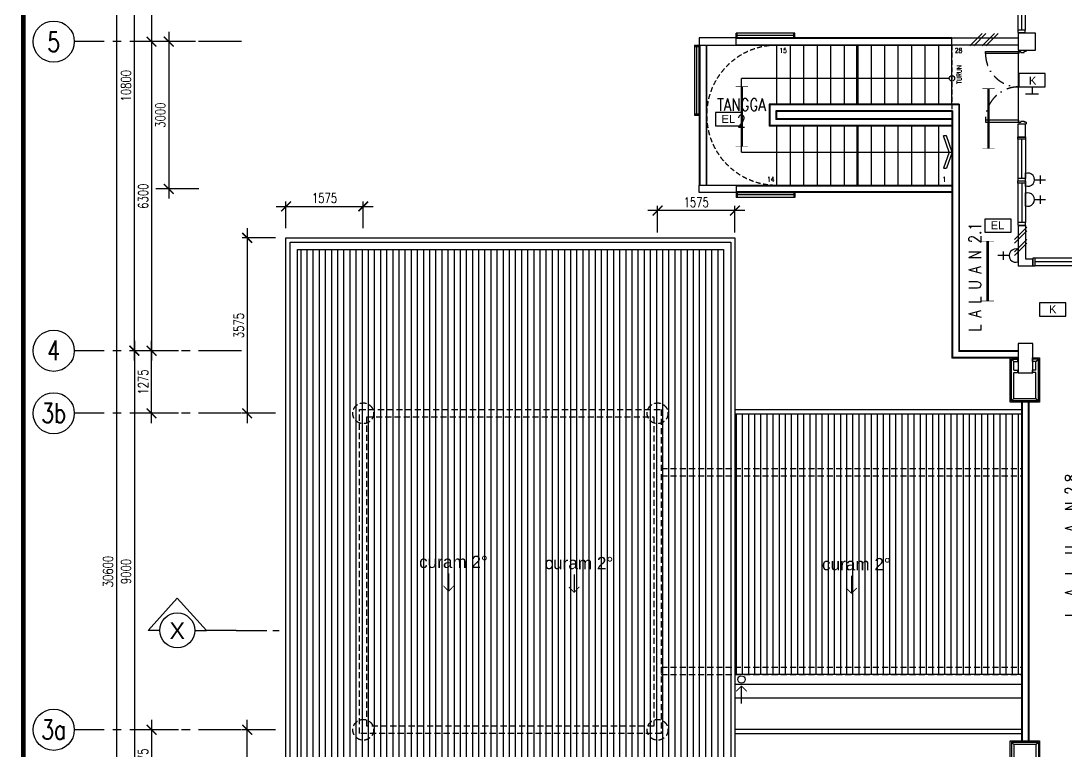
# Model space of a CAD drawing. Header units: inches. Extents: x -106706990 to 300603, y -86718466 to 1728185.
# Drawn here: x 112180 to 133484, y 31601 to 46482 of the extents above; entities that cross this region are included whole.
import ezdxf
from ezdxf.enums import TextEntityAlignment as Align

# ---------------------------------------------------------------- set-up
doc = ezdxf.new("R2010")
doc.units = ezdxf.units.IN
doc.header["$MEASUREMENT"] = 0
for name, pattern in [('CENTER', [2, 1.25, -0.25, 0.25, -0.25]), ('DASHDOT', [1, 0.5, -0.25, 0, -0.25]), ('DASHED2', [0.375, 0.25, -0.125]), ('HIDDEN', [0.375, 0.25, -0.125])]:
    doc.linetypes.add(name, pattern=pattern)
for name, color, linetype in [('A-ARR', 4, 'Continuous'), ('A-BUBLE', 8, 'Continuous'), ('A-BUBLETEXT', 7, 'Continuous'), ('A-COLUMN', 3, 'Continuous'), ('A-DIM100', 4, 'Continuous'), ('A-DOOR', 9, 'Continuous'), ('A-DROP', 8, 'Continuous'), ('A-HATCH', 8, 'Continuous'), ('A-HIDDEN', 8, 'HIDDEN'), ('A-NOTE', 2, 'Continuous'), ('A-PANEL', 13, 'Continuous'), ('A-PITCH', 9, 'Continuous'), ('A-RAIL', 2, 'Continuous'), ('A-RAIL SYM', 13, 'Continuous'), ('A-RFLINE', 3, 'Continuous'), ('A-ROOMSYM', 3, 'Continuous'), ('A-RWDP', 4, 'Continuous'), ('A-SECLINE', 3, 'CENTER'), ('A-STAIR', 2, 'Continuous'), ('A-STAIRH', 8, 'HIDDEN'), ('A-SYM', 8, 'Continuous'), ('A-TXTBOMBA', 7, 'Continuous'), ('A-WALL', 1, 'Continuous'), ('A-WALL BELOW', 4, 'HIDDEN'), ('A-WIN', 9, 'Continuous'), ('A-WLH', 7, 'Continuous'), ('area', 3, 'Continuous'), ('CO_WALL', 252, 'Continuous'), ('ELECT', 6, 'Continuous'), ('elk_LAMPU', 6, 'Continuous'), ('Grid', 8, 'CENTER'), ('lamb(new)', 5, 'Continuous')]:
    doc.layers.add(name, color=color, linetype=linetype)
doc.layers.get('area').off()
doc.layers.get('elk_LAMPU').off()
doc.styles.add('arial', font='arial.ttf')
doc.styles.add('ARIAL-SPEC', font='arial.ttf', dxfattribs={"height": 200})
doc.styles.add('ROMANS', font='romans.shx', dxfattribs={"width": 0.75, "height": 200})
doc.styles.add('style1', font='romans.shx', dxfattribs={"height": 750})
doc.styles.add('STYLE2', font='romans.shx', dxfattribs={"width": 0.75, "height": 1000})
doc.dimstyles.new('DIM 100', dxfattribs={"dimtxt": 200, "dimasz": 200, "dimexe": 100, "dimexo": 70, "dimgap": 70, "dimtad": 1, "dimtoh": 1, "dimdec": 0, "dimzin": 0, "dimdsep": 46, "dimtxsty": 'ROMANS', "dimblk": 'ARCHTICK', "dimcen": 0.09, "dimdle": 200, "dimclrd": 4, "dimclre": 4, "dimclrt": 2, "dimadec": 0, "dimazin": 0, "dimtfac": 1, "dimtdec": 0, "dimtmove": 1, "dimatfit": 3, "dimfxl": 1, "dimtzin": 0, "dimarcsym": 0})
pattern_1 = [(90, (114889.65, -250893.13), (-125, 2e-14), [])]

# ---------------------------------------------------------------- blocks, each defined once
blk = doc.blocks.new('_ArchTick')
at = {"color": 0, "linetype": 'ByBlock', "const_width": 0.15}
blk.add_lwpolyline([(-0.5, -0.5), (0.5, 0.5)], dxfattribs=at)
blk = doc.blocks.new('*D578')
at = {"layer": 'A-DIM100', "color": 4, "lineweight": -2, "transparency": 16777216}
for p, q in [((114493, 39560), (114493, 50760)), ((115039, 50560), (114393, 50560)), ((115039, 39760), (114393, 39760))]:
    blk.add_line(p, q, dxfattribs=at)
at = {"layer": 'DEFPOINTS', "color": 0, "transparency": 16777216}
for p in [(114493, 50560), (115109, 50560), (115109, 39760)]:
    blk.add_point(p, dxfattribs=at)
at = {"layer": 'A-DIM100', "color": 4, "lineweight": -2, "transparency": 16777216, "xscale": 200, "yscale": 200, "zscale": 200}
for p, rotation in [((114493, 50560), 90), ((114493, 39760), 270)]:
    blk.add_blockref('_ArchTick', p, dxfattribs=dict(at, rotation=rotation))
at = {"layer": 'A-DIM100', "color": 2, "transparency": 16777216, "insert": (114323, 45160), "char_height": 200, "attachment_point": 5, "rotation": 90, "style": 'ROMANS'}
blk.add_mtext('10800', dxfattribs=at)
blk = doc.blocks.new('*D579')
at = {"layer": 'A-DIM100', "color": 4, "lineweight": -2, "transparency": 16777216}
for p, q in [((114843, 50760), (114843, 45860)), ((115389, 50560), (114743, 50560)), ((115389, 46060), (114743, 46060))]:
    blk.add_line(p, q, dxfattribs=at)
at = {"layer": 'DEFPOINTS', "color": 0, "transparency": 16777216}
for p in [(115459, 50560), (114843, 46060), (115459, 46060)]:
    blk.add_point(p, dxfattribs=at)
at = {"layer": 'A-DIM100', "color": 4, "lineweight": -2, "transparency": 16777216, "xscale": 200, "yscale": 200, "zscale": 200}
for p, rotation in [((114843, 50560), 90), ((114843, 46060), 270)]:
    blk.add_blockref('_ArchTick', p, dxfattribs=dict(at, rotation=rotation))
at = {"layer": 'A-DIM100', "color": 2, "transparency": 16777216, "insert": (114673, 48310), "char_height": 200, "attachment_point": 5, "rotation": 90, "style": 'ROMANS'}
blk.add_mtext('4500', dxfattribs=at)
blk = doc.blocks.new('*D580')
at = {"layer": 'A-DIM100', "color": 4, "lineweight": -2, "transparency": 16777216}
for p, q in [((114843, 46260), (114843, 39560)), ((115389, 46060), (114743, 46060)), ((115389, 39760), (114743, 39760))]:
    blk.add_line(p, q, dxfattribs=at)
at = {"layer": 'DEFPOINTS', "color": 0, "transparency": 16777216}
for p in [(115459, 46060), (114843, 39760), (115459, 39760)]:
    blk.add_point(p, dxfattribs=at)
at = {"layer": 'A-DIM100', "color": 4, "lineweight": -2, "transparency": 16777216, "xscale": 200, "yscale": 200, "zscale": 200}
for p, rotation in [((114843, 46060), 90), ((114843, 39760), 270)]:
    blk.add_blockref('_ArchTick', p, dxfattribs=dict(at, rotation=rotation))
at = {"layer": 'A-DIM100', "color": 2, "transparency": 16777216, "insert": (114673, 42910), "char_height": 200, "attachment_point": 5, "rotation": 90, "style": 'ROMANS'}
blk.add_mtext('6300', dxfattribs=at)
blk = doc.blocks.new('*D581')
at = {"layer": 'A-DIM100', "color": 4, "lineweight": -2, "transparency": 16777216}
for p, q in [((114493, 39960), (114493, 30560)), ((115039, 39760), (114393, 39760)), ((115039, 30760), (114393, 30760))]:
    blk.add_line(p, q, dxfattribs=at)
at = {"layer": 'DEFPOINTS', "color": 0, "transparency": 16777216}
for p in [(115109, 39760), (114493, 30760), (115109, 30760)]:
    blk.add_point(p, dxfattribs=at)
at = {"layer": 'A-DIM100', "color": 4, "lineweight": -2, "transparency": 16777216, "xscale": 200, "yscale": 200, "zscale": 200}
for p, rotation in [((114493, 39760), 90), ((114493, 30760), 270)]:
    blk.add_blockref('_ArchTick', p, dxfattribs=dict(at, rotation=rotation))
at = {"layer": 'A-DIM100', "color": 2, "transparency": 16777216, "insert": (114323, 35260), "char_height": 200, "attachment_point": 5, "rotation": 90, "style": 'ROMANS'}
blk.add_mtext('9000', dxfattribs=at)
blk = doc.blocks.new('*D585')
at = {"layer": 'A-DIM100', "color": 4, "lineweight": -2, "transparency": 16777216}
for p, q in [((114127, 50760), (114127, 19760)), ((114672, 50560), (114027, 50560)), ((114672, 19960), (114027, 19960))]:
    blk.add_line(p, q, dxfattribs=at)
at = {"layer": 'DEFPOINTS', "color": 0, "transparency": 16777216}
for p in [(114742, 50560), (114127, 19960), (114742, 19960)]:
    blk.add_point(p, dxfattribs=at)
at = {"layer": 'A-DIM100', "color": 4, "lineweight": -2, "transparency": 16777216, "xscale": 200, "yscale": 200, "zscale": 200}
for p, rotation in [((114127, 50560), 90), ((114127, 19960), 270)]:
    blk.add_blockref('_ArchTick', p, dxfattribs=dict(at, rotation=rotation))
at = {"layer": 'A-DIM100', "color": 2, "transparency": 16777216, "insert": (113957, 35260), "char_height": 200, "attachment_point": 5, "rotation": 90, "style": 'ROMANS'}
blk.add_mtext('30600', dxfattribs=at)
blk = doc.blocks.new('*D586')
at = {"layer": 'A-DIM100', "color": 4, "lineweight": -2, "transparency": 16777216}
for p, q in [((115193, 46260), (115193, 42860)), ((115739, 46060), (115093, 46060)), ((115739, 43060), (115093, 43060))]:
    blk.add_line(p, q, dxfattribs=at)
at = {"layer": 'DEFPOINTS', "color": 0, "transparency": 16777216}
for p in [(115809, 46060), (115193, 43060), (115809, 43060)]:
    blk.add_point(p, dxfattribs=at)
at = {"layer": 'A-DIM100', "color": 4, "lineweight": -2, "transparency": 16777216, "xscale": 200, "yscale": 200, "zscale": 200}
for p, rotation in [((115193, 46060), 90), ((115193, 43060), 270)]:
    blk.add_blockref('_ArchTick', p, dxfattribs=dict(at, rotation=rotation))
at = {"layer": 'A-DIM100', "color": 2, "transparency": 16777216, "insert": (115023, 44560), "char_height": 200, "attachment_point": 5, "rotation": 90, "style": 'ROMANS'}
blk.add_mtext('3000', dxfattribs=at)
blk = doc.blocks.new('FALL')
at = {"layer": 'A-RAIL SYM'}
blk.add_line((0, 0), (724, 0), dxfattribs=at)
at = {"layer": 'A-RAIL SYM', "const_width": 35}
for points in [[(724, 0), (500, 214)], [(724, 0), (500, -214)]]:
    blk.add_lwpolyline(points, dxfattribs=at)
blk = doc.blocks.new('*D538')
at = {"color": 4, "lineweight": -2, "transparency": 16777216}
for p, q in [((116793, 28260), (116793, 32235)), ((117372, 32035), (116693, 32035)), ((117372, 28460), (116693, 28460))]:
    blk.add_line(p, q, dxfattribs=at)
at = {"layer": 'DEFPOINTS', "color": 0, "transparency": 16777216}
for p in [(116793, 32035), (117442, 32035), (117442, 28460)]:
    blk.add_point(p, dxfattribs=at)
at = {"color": 4, "lineweight": -2, "transparency": 16777216, "xscale": 200, "yscale": 200, "zscale": 200}
for p, rotation in [((116793, 32035), 90), ((116793, 28460), 270)]:
    blk.add_blockref('_ArchTick', p, dxfattribs=dict(at, rotation=rotation))
at = {"color": 2, "transparency": 16777216, "insert": (116623, 30247), "char_height": 200, "attachment_point": 5, "rotation": 90, "style": 'ROMANS'}
blk.add_mtext('3575', dxfattribs=at)
blk = doc.blocks.new('*D539')
at = {"color": 4, "lineweight": -2, "transparency": 16777216}
for p, q in [((116793, 42260), (116793, 38285)), ((117372, 42060), (116693, 42060)), ((117372, 38485), (116693, 38485))]:
    blk.add_line(p, q, dxfattribs=at)
at = {"layer": 'DEFPOINTS', "color": 0, "transparency": 16777216}
for p in [(117442, 42060), (116793, 38485), (117442, 38485)]:
    blk.add_point(p, dxfattribs=at)
at = {"color": 4, "lineweight": -2, "transparency": 16777216, "xscale": 200, "yscale": 200, "zscale": 200}
for p, rotation in [((116793, 42060), 90), ((116793, 38485), 270)]:
    blk.add_blockref('_ArchTick', p, dxfattribs=dict(at, rotation=rotation))
at = {"color": 2, "transparency": 16777216, "insert": (116623, 40272), "char_height": 200, "attachment_point": 5, "rotation": 90, "style": 'ROMANS'}
blk.add_mtext('3575', dxfattribs=at)
blk = doc.blocks.new('*D540')
at = {"color": 4, "lineweight": -2, "transparency": 16777216}
for p, q in [((117383, 42701), (119358, 42701)), ((117583, 42256), (117583, 42801)), ((119158, 42256), (119158, 42801))]:
    blk.add_line(p, q, dxfattribs=at)
at = {"layer": 'DEFPOINTS', "color": 0, "transparency": 16777216}
for p in [(119158, 42701), (117583, 42186), (119158, 42186)]:
    blk.add_point(p, dxfattribs=at)
at = {"color": 4, "lineweight": -2, "transparency": 16777216, "xscale": 200, "yscale": 200, "zscale": 200, "rotation": 180}
blk.add_blockref('_ArchTick', (117583, 42701), dxfattribs=at)
at = {"color": 4, "lineweight": -2, "transparency": 16777216, "xscale": 200, "yscale": 200, "zscale": 200}
blk.add_blockref('_ArchTick', (119158, 42701), dxfattribs=at)
at = {"color": 2, "transparency": 16777216, "insert": (118370, 42871), "char_height": 200, "attachment_point": 5, "style": 'ROMANS'}
blk.add_mtext('1575', dxfattribs=at)
blk = doc.blocks.new('*D541')
at = {"color": 4, "lineweight": -2, "transparency": 16777216}
for p, q in [((126933, 42616), (124958, 42616)), ((125158, 42171), (125158, 42716)), ((126733, 42171), (126733, 42716))]:
    blk.add_line(p, q, dxfattribs=at)
at = {"layer": 'DEFPOINTS', "color": 0, "transparency": 16777216}
for p in [(125158, 42616), (125158, 42101), (126733, 42101)]:
    blk.add_point(p, dxfattribs=at)
at = {"color": 4, "lineweight": -2, "transparency": 16777216, "xscale": 200, "yscale": 200, "zscale": 200, "rotation": 180}
blk.add_blockref('_ArchTick', (125158, 42616), dxfattribs=at)
at = {"color": 4, "lineweight": -2, "transparency": 16777216, "xscale": 200, "yscale": 200, "zscale": 200}
blk.add_blockref('_ArchTick', (126733, 42616), dxfattribs=at)
at = {"color": 2, "transparency": 16777216, "insert": (125945, 42786), "char_height": 200, "attachment_point": 5, "style": 'ROMANS'}
blk.add_mtext('1575', dxfattribs=at)
blk = doc.blocks.new('*D532')
at = {"layer": 'A-DIM100', "color": 4, "lineweight": -2, "transparency": 16777216}
for p, q in [((114843, 38285), (114843, 39960)), ((115389, 39760), (114743, 39760)), ((115389, 38485), (114743, 38485))]:
    blk.add_line(p, q, dxfattribs=at)
at = {"layer": 'DEFPOINTS', "color": 0, "transparency": 16777216}
for p in [(114843, 39760), (115459, 39760), (115459, 38485)]:
    blk.add_point(p, dxfattribs=at)
at = {"layer": 'A-DIM100', "color": 4, "lineweight": -2, "transparency": 16777216, "xscale": 200, "yscale": 200, "zscale": 200}
for p, rotation in [((114843, 39760), 90), ((114843, 38485), 270)]:
    blk.add_blockref('_ArchTick', p, dxfattribs=dict(at, rotation=rotation))
at = {"layer": 'A-DIM100', "color": 2, "transparency": 16777216, "insert": (114673, 39122), "char_height": 200, "attachment_point": 5, "rotation": 90, "style": 'ROMANS'}
blk.add_mtext('1275', dxfattribs=at)
blk = doc.blocks.new('*D533')
at = {"layer": 'A-DIM100', "color": 4, "lineweight": -2, "transparency": 16777216}
for p, q in [((114843, 32235), (114843, 30560)), ((115389, 32035), (114743, 32035)), ((115389, 30760), (114743, 30760))]:
    blk.add_line(p, q, dxfattribs=at)
at = {"layer": 'DEFPOINTS', "color": 0, "transparency": 16777216}
for p in [(115459, 32035), (114843, 30760), (115459, 30760)]:
    blk.add_point(p, dxfattribs=at)
at = {"layer": 'A-DIM100', "color": 4, "lineweight": -2, "transparency": 16777216, "xscale": 200, "yscale": 200, "zscale": 200}
for p, rotation in [((114843, 32035), 90), ((114843, 30760), 270)]:
    blk.add_blockref('_ArchTick', p, dxfattribs=dict(at, rotation=rotation))
at = {"layer": 'A-DIM100', "color": 2, "transparency": 16777216, "insert": (114673, 31397), "char_height": 200, "attachment_point": 5, "rotation": 90, "style": 'ROMANS'}
blk.add_mtext('1275', dxfattribs=at)
blk = doc.blocks.new('A$C0ECF3D93')
at = {"layer": 'A-NOTE', "color": 8, "linetype": 'Continuous', "ltscale": 500}
for p, q in [((75, 825), (25, 875)), ((150, 875), (150, 825)), ((450, 875), (450, 825)), ((525, 825), (575, 875)), ((75, 650), (75, 825)), ((75, 825), (150, 825)), ((75, 650), (150, 650)), ((150, 650), (150, 600)), ((525, 825), (450, 825)), ((525, 650), (450, 650)), ((450, 650), (450, 600)), ((525, 650), (525, 825)), ((75, 75), (75, 600)), ((75, 600), (150, 600)), ((525, 600), (450, 600)), ((525, 75), (525, 600)), ((75, 75), (25, 25)), ((75, 75), (525, 75)), ((525, 75), (575, 25))]:
    blk.add_line(p, q, dxfattribs=at)
at = {"layer": 'A-PANEL', "color": 8}
for p, q in [((0, 0), (0, 900)), ((0, 900), (150, 900)), ((25, 875), (150, 875)), ((25, 25), (25, 875)), ((150, 900), (150, 875)), ((450, 900), (600, 900)), ((450, 900), (450, 875)), ((575, 875), (450, 875)), ((575, 25), (575, 875)), ((600, 900), (600, 0)), ((600, 0), (0, 0)), ((575, 25), (25, 25))]:
    blk.add_line(p, q, dxfattribs=at)
blk = doc.blocks.new('A$C04C40081')
at = {"layer": 'A-WIN', "color": 8}
for p, q in [((850, 150), (50, 150)), ((850, 75), (50, 75)), ((850, 0), (50, 0))]:
    blk.add_line(p, q, dxfattribs=at)
at = {"layer": 'A-WIN', "color": 8, "linetype": 'Continuous'}
for points in [[(50, 150), (0, 150), (0, 0), (50, 0)], [(850, 150), (900, 150), (900, 0), (850, 0)]]:
    blk.add_lwpolyline(points, close=True, dxfattribs=at)
blk = doc.blocks.new('A$C49831240')
at = {"layer": 'A-WLH', "color": 8}
for p, q in [((250, 575), (0, 325)), ((250, 500), (0, 250)), ((250, 325), (0, 75)), ((250, 250), (0, 0))]:
    blk.add_line(p, q, dxfattribs=at)
blk = doc.blocks.new('A$C52B244CD')
at = {"layer": 'A-WLH', "color": 8}
for p, q in [((0, 0), (250, 250)), ((75, 0), (325, 250)), ((250, 0), (500, 250)), ((325, 0), (575, 250))]:
    blk.add_line(p, q, dxfattribs=at)
blk = doc.blocks.new('A$C28642CDE')
at = {"layer": 'A-DOOR', "color": 8}
for p, q in [((32, 150), (0, 150)), ((0, 150), (0, 0)), ((32, 150), (32, 110)), ((50, 110), (32, 110)), ((50, 40), (32, 40)), ((32, 0), (32, 40)), ((50, 110), (50, 40)), ((1450, 110), (1450, 40)), ((1450, 110), (1468, 110)), ((1450, 40), (1468, 40)), ((1468, 150), (1500, 150)), ((1468, 150), (1468, 110)), ((1468, 0), (1468, 40)), ((1500, 150), (1500, 0)), ((32, 0), (0, 0)), ((1468, 0), (1500, 0))]:
    blk.add_line(p, q, dxfattribs=at)
for points in [[(32, 150), (70, 150), (70, 829), (32, 829)], [(1468, 150), (1430, 150), (1430, 829), (1468, 829)]]:
    blk.add_lwpolyline(points, close=True, dxfattribs=at)
at = {"layer": 'A-DOOR', "color": 8, "linetype": 'DASHDOT', "ltscale": 500}
for centre, start, end in [((72, 151), 359.9322, 90.1574), ((1428, 151), 89.8426, 180.0678)]:
    blk.add_arc(centre, 678, start, end, dxfattribs=at)
blk = doc.blocks.new('YBC 136')
at = {"layer": 'lamb(new)'}
for points, const_width in [([(86612636, -1195077), (86612636, -1195333)], 10.2), ([(86613856, -1195077), (86613856, -1195333)], 10.2), ([(86612636, -1195205), (86613856, -1195205)], 50.8)]:
    blk.add_lwpolyline(points, dxfattribs=dict(at, const_width=const_width))
blk = doc.blocks.new('eexit')
at = {"layer": 'A-TXTBOMBA', "color": 3, "linetype": 'Continuous'}
for p, q in [((86699882, -1206011), (86699882, -1206171)), ((86700015, -1206171), (86699748, -1206171))]:
    blk.add_line(p, q, dxfattribs=at)
at = {"layer": 'A-TXTBOMBA', "color": 3}
blk.add_lwpolyline([(86700150, -1205751), (86699614, -1205751), (86699614, -1206022), (86700150, -1206022)], close=True, dxfattribs=at)
at = {"layer": 'A-TXTBOMBA', "color": 3, "style": 'arial'}
blk.add_text('K', height=165, dxfattribs=at).set_placement((86699817, -1205977))
blk = doc.blocks.new('Elight')
at = {"layer": 'A-TXTBOMBA', "color": 6}
blk.add_lwpolyline([(86606267, -1196730), (86605731, -1196730), (86605731, -1197001), (86606267, -1197001)], close=True, dxfattribs=at)
at = {"layer": 'A-TXTBOMBA', "color": 6, "style": 'arial'}
blk.add_text('EL', height=164.8, dxfattribs=at).set_placement((86605850, -1196940))
blk = doc.blocks.new('EXITE')
at = {"layer": 'A-TXTBOMBA', "color": 3}
blk.add_lwpolyline([(86607836, -1196697), (86607300, -1196697), (86607300, -1196967), (86607836, -1196967)], close=True, dxfattribs=at)
at = {"layer": 'A-TXTBOMBA', "color": 3, "style": 'arial'}
blk.add_text('K', height=165, dxfattribs=at).set_placement((86607491, -1196907))
blk = doc.blocks.new('SOCKET(in)')
at = {"layer": 'ELECT', "color": 6}
for p, q in [((86605160, -1198079), (86605160, -1197854)), ((86605076, -1197967), (86605244, -1197967)), ((86605024, -1198269), (86605296, -1198269))]:
    blk.add_line(p, q, dxfattribs=at)
blk.add_arc((86605160, -1198216), 136, 336.9763, 203.0237, dxfattribs=at)

msp = doc.modelspace()

# ---------------------------------------------------------------- hatches: boundary and pattern name
at = {"layer": 'A-HATCH'}
h = msp.add_hatch(dxfattribs=at)
h.set_pattern_fill('ANSI31', color=8, scale=1000, angle=45)
h.set_pattern_definition(pattern_1)
edge = h.paths.add_edge_path()
edge.add_line((126732.8, 38474.7), (132582.8, 38474.7))
edge.add_line((132582.8, 31809.7), (132582.8, 38709.7))
edge.add_line((132582.8, 33159.7), (126732.8, 33159.7))
edge.add_line((126732.8, 42059.7), (126732.8, 28459.7))
h = msp.add_hatch(dxfattribs=at)
h.set_pattern_fill('ANSI31', color=8, scale=1000, angle=45)
h.set_pattern_definition(pattern_1)
edge = h.paths.add_edge_path()
edge.add_line((117817.8, 29744.7), (117817.8, 41824.7))
edge.add_line((117817.8, 41824.7), (126497.8, 41824.7))
edge.add_line((126497.8, 41824.7), (126497.8, 29744.7))
edge.add_line((126647.8, 29744.7), (117667.8, 29744.7))

# ---------------------------------------------------------------- linework, layer by layer
at = {"color": 8}
for p, q in [((127957.8, 46234.7), (126757.8, 46234.7)), ((126757.8, 46134.7), (126757.8, 46234.7)), ((126782.8, 46134.7), (126782.8, 46234.7)), ((127932.8, 46134.7), (127932.8, 46234.7)), ((127957.8, 46134.7), (127957.8, 46234.7)), ((126757.8, 46134.7), (127957.8, 46134.7)), ((127932.8, 46184.7), (126782.8, 46184.7)), ((125907.8, 45984.7), (125907.8, 44559.7)), ((125907.8, 45984.7), (126007.8, 45984.7)), ((125907.8, 45959.7), (126007.8, 45959.7)), ((125957.8, 44584.7), (125957.8, 45959.7)), ((126007.8, 44559.7), (126007.8, 45984.7)), ((125907.8, 44584.7), (126007.8, 44584.7)), ((125907.8, 44559.7), (125957.8, 44559.7)), ((125957.8, 44559.7), (126007.8, 44559.7)), ((126757.8, 42984.7), (127957.8, 42984.7)), ((126757.8, 42984.7), (126757.8, 42884.7)), ((127957.8, 42884.7), (126757.8, 42884.7)), ((126782.8, 42984.7), (126782.8, 42884.7)), ((127932.8, 42934.7), (126782.8, 42934.7)), ((127932.8, 42984.7), (127932.8, 42884.7)), ((127957.8, 42984.7), (127957.8, 42884.7)), ((126732.8, 38559.7), (132582.8, 38559.7)), ((126732.8, 38474.7), (132582.8, 38474.7)), ((132582.8, 33159.7), (126732.8, 33159.7)), ((132582.8, 32959.7), (126732.8, 32959.7)), ((126732.8, 32684.7), (132582.8, 32684.7)), ((126732.8, 32044.7), (132582.8, 32044.7)), ((126732.8, 31959.7), (132582.8, 31959.7))]:
    msp.add_line(p, q, dxfattribs=at)
at = {"color": 7}
msp.add_lwpolyline([(112229.9, 57366.1, 100, 100, 0), (112229.9, 1366.1, 100, 100, 0)], format="xyseb", dxfattribs=at)
at = {"color": 8}
msp.add_lwpolyline([(117667.8, 41974.7), (126647.8, 41974.7), (126647.8, 28544.7), (117667.8, 28544.7)], close=True, dxfattribs=at)
at = {"layer": 'A-BUBLE'}
for centre in [(112848.7, 46059.7), (112848.7, 39759.7), (112848.7, 38484.7), (112848.7, 32034.7)]:
    msp.add_circle(centre, 420, dxfattribs=at)
at = {"layer": 'A-COLUMN', "color": 8}
for points in [[(132507.8, 45884.7), (132857.8, 45884.7), (132857.8, 46234.7), (132507.8, 46234.7)], [(126757.8, 46134.7), (126007.8, 46134.7), (126007.8, 45984.7), (126757.8, 45984.7)], [(126757.8, 42984.7), (126007.8, 42984.7), (126007.8, 43134.7), (126757.8, 43134.7)], [(132507.8, 39309.7), (132807.8, 39309.7), (132807.8, 39909.7), (132507.8, 39909.7)]]:
    msp.add_lwpolyline(points, close=True, dxfattribs=at)
at = {"layer": 'A-DROP', "color": 8}
msp.add_line((132507.8, 45852.7), (132507.8, 44416.7), dxfattribs=at)
at = {"layer": 'A-HIDDEN', "color": 8, "linetype": 'HIDDEN', "ltscale": 1000}
for points in [[(126757.8, 46134.7), (127582.8, 46134.7)], [(126757.8, 42984.7), (127582.8, 42984.7)]]:
    msp.add_lwpolyline(points, dxfattribs=at)
at = {"layer": 'A-NOTE', "color": 8, "linetype": 'Continuous', "ltscale": 500}
for p, q in [((131102.8, 45309.7), (126870.3, 45309.7)), ((126870.3, 43809.7), (126870.3, 45309.7)), ((131101.5, 43809.7), (130988.7, 44140.7)), ((131046.3, 44140.7), (130988.7, 44140.7)), ((131159.1, 43809.7), (131046.3, 44140.7)), ((126870.3, 43809.7), (131159.1, 43809.7)), ((131101.5, 43809.7), (130988.7, 43478.7)), ((131159.1, 43809.7), (131046.3, 43478.7)), ((130988.7, 43478.7), (131046.3, 43478.7))]:
    msp.add_line(p, q, dxfattribs=at)
msp.add_circle((131157.8, 45309.7), 55, dxfattribs=at)
at = {"layer": 'A-RAIL', "color": 8}
for p, q in [((131157.8, 46122.7), (126757.8, 46122.7)), ((126019.8, 45984.7), (126019.8, 43134.7)), ((126145.8, 45984.7), (126145.8, 43134.7)), ((126757.8, 45996.7), (131157.8, 45996.7)), ((131295.8, 44772.7), (131295.8, 39747.7)), ((131169.8, 44646.7), (131169.8, 39621.7)), ((126757.8, 43122.7), (131157.8, 43122.7)), ((131157.8, 42996.7), (126757.8, 42996.7)), ((132507.8, 39747.7), (131295.8, 39747.7)), ((132507.8, 39621.7), (131169.8, 39621.7)), ((132594.8, 31809.7), (132594.8, 38709.7)), ((132720.8, 31809.7), (132720.8, 38709.7))]:
    msp.add_line(p, q, dxfattribs=at)
at = {"layer": 'A-RFLINE', "color": 8}
for p, q in [((117582.8, 42059.7), (126732.8, 42059.7)), ((117582.8, 28459.7), (117582.8, 42059.7)), ((126732.8, 42059.7), (126732.8, 28459.7))]:
    msp.add_line(p, q, dxfattribs=at)
msp.add_lwpolyline([(117817.8, 29744.7), (117817.8, 41824.7), (126497.8, 41824.7), (126497.8, 29744.7)], dxfattribs=at)
at = {"layer": 'A-RWDP', "color": 8}
msp.add_circle((126867.7, 33061.3), 75, dxfattribs=at)
at = {"layer": 'A-SECLINE', "color": 8, "linetype": 'Continuous', "ltscale": 500}
for p, q in [((115366.2, 34716.6), (114772.2, 34059.5)), ((115366.2, 34716.6), (114772.2, 34059.5)), ((115366.2, 34716.6), (115960.3, 34059.5)), ((115366.2, 34716.6), (115960.3, 34059.5)), ((115009, 34059.5), (114772.2, 34059.5)), ((115009, 34059.5), (114772.2, 34059.5))]:
    msp.add_line(p, q, dxfattribs=at)
at = {"layer": 'A-SECLINE', "color": 8, "linetype": 'CENTER', "ltscale": 500}
for p, q in [((115723.5, 34059.5), (115960.3, 34059.5)), ((115723.5, 34059.5), (115960.3, 34059.5)), ((116567.7, 34059.5), (115960.3, 34059.5)), ((116567.7, 34059.5), (115960.3, 34059.5)), ((116567.7, 34059.5), (117540, 34059.5)), ((116567.7, 34059.5), (117405.3, 34059.5))]:
    msp.add_line(p, q, dxfattribs=at)
at = {"layer": 'A-SECLINE', "color": 8, "linetype": 'Continuous', "ltscale": 500}
msp.add_circle((115366.2, 34059.5), 357.3, dxfattribs=at)
msp.add_circle((115366.2, 34059.5), 357.3, dxfattribs=at)
at = {"layer": 'A-STAIR', "color": 8}
for p, q in [((127582.8, 45984.7), (127582.8, 44784.7)), ((127857.8, 45984.7), (127857.8, 44784.7)), ((128132.8, 45984.7), (128132.8, 44784.7)), ((128407.8, 45984.7), (128407.8, 44784.7)), ((128682.8, 45984.7), (128682.8, 44784.7)), ((128957.8, 45984.7), (128957.8, 44784.7)), ((129232.8, 45984.7), (129232.8, 44784.7)), ((129507.8, 45984.7), (129507.8, 44784.7)), ((129782.8, 45984.7), (129782.8, 44784.7)), ((130057.8, 45984.7), (130057.8, 44784.7)), ((130332.8, 45984.7), (130332.8, 44784.7)), ((130607.8, 45984.7), (130607.8, 44784.7)), ((130882.8, 45984.7), (130882.8, 44784.7)), ((131157.8, 44784.7), (131157.8, 45984.7)), ((127444.8, 44772.7), (127444.8, 44346.7)), ((131295.8, 44772.7), (127444.8, 44772.7)), ((127570.8, 44646.7), (127570.8, 44472.7)), ((131169.8, 44646.7), (127570.8, 44646.7)), ((131157.8, 44346.7), (127444.8, 44346.7)), ((131157.8, 44472.7), (127570.8, 44472.7)), ((127582.8, 44334.7), (127582.8, 43134.7)), ((127857.8, 44334.7), (127857.8, 43134.7)), ((128132.8, 44334.7), (128132.8, 43134.7)), ((128407.8, 44334.7), (128407.8, 43134.7)), ((128682.8, 44334.7), (128682.8, 43134.7)), ((128957.8, 44334.7), (128957.8, 43134.7)), ((129232.8, 44334.7), (129232.8, 43134.7)), ((129507.8, 44334.7), (129507.8, 43134.7)), ((129782.8, 44334.7), (129782.8, 43134.7)), ((130057.8, 44334.7), (130057.8, 43134.7)), ((130332.8, 44334.7), (130332.8, 43134.7)), ((130607.8, 44334.7), (130607.8, 43134.7)), ((130882.8, 44334.7), (130882.8, 43134.7)), ((126757.8, 43134.7), (131157.8, 43134.7)), ((131157.8, 42984.7), (126757.8, 42984.7))]:
    msp.add_line(p, q, dxfattribs=at)
at = {"layer": 'A-STAIRH', "color": 8, "linetype": 'DASHED2', "ltscale": 400}
msp.add_line((131157.8, 45984.7), (131157.8, 44634.7), dxfattribs=at)
msp.add_arc((127582.8, 44559.7), 1425, 90, 270, dxfattribs=at)
at = {"layer": 'A-WALL', "color": 8}
for p, q in [((131157.8, 46134.7), (132507.8, 46134.7)), ((131157.8, 45984.7), (131157.8, 46134.7)), ((132507.8, 45984.7), (131157.8, 45984.7)), ((132507.8, 44109.7), (132507.8, 44384.7)), ((132657.8, 44109.7), (132657.8, 44384.7)), ((132507.8, 44109.7), (132657.8, 44109.7)), ((132507.8, 42309.7), (132657.8, 42309.7)), ((132507.8, 42309.7), (132507.8, 41484.7)), ((132657.8, 42309.7), (132657.8, 41634.7)), ((132657.8, 41634.7), (132807.8, 41634.7)), ((132807.8, 41484.7), (132807.8, 41634.7)), ((132807.8, 41484.7), (132507.8, 41484.7))]:
    msp.add_line(p, q, dxfattribs=at)
at = {"layer": 'A-WALL BELOW', "color": 8, "ltscale": 500}
for p, q in [((119082.8, 38559.7), (125232.8, 38559.7)), ((119082.8, 31959.7), (119082.8, 38559.7)), ((119232.8, 38409.7), (125082.8, 38409.7)), ((119232.8, 32109.7), (119232.8, 38409.7)), ((125082.8, 38409.7), (125082.8, 32109.7)), ((125232.8, 38559.7), (125232.8, 31959.7)), ((125232.8, 37359.7), (132582.8, 37359.7)), ((125232.8, 37209.7), (132582.8, 37209.7)), ((125232.8, 33309.7), (132582.8, 33309.7)), ((125232.8, 33159.7), (132582.8, 33159.7)), ((125232.8, 31959.7), (119082.8, 31959.7)), ((125082.8, 32109.7), (119232.8, 32109.7))]:
    msp.add_line(p, q, dxfattribs=at)
for centre in [(119157.8, 38484.7), (125157.8, 38484.7), (119157.8, 32034.7), (125157.8, 32034.7)]:
    msp.add_circle(centre, 212.1, dxfattribs=at)
at = {"layer": 'CO_WALL', "color": 8}
for p, q in [((131157.8, 46134.7), (126757.8, 46134.7)), ((126007.8, 45984.7), (126007.8, 43134.7)), ((126157.8, 45984.7), (126157.8, 43134.7)), ((126757.8, 45984.7), (131157.8, 45984.7)), ((127432.8, 44784.7), (127432.8, 44334.7)), ((131307.8, 44784.7), (127432.8, 44784.7)), ((131307.8, 44784.7), (131307.8, 39759.7)), ((127582.8, 44634.7), (127582.8, 44484.7)), ((131157.8, 44634.7), (127582.8, 44634.7)), ((131157.8, 44634.7), (131157.8, 39609.7)), ((131157.8, 44334.7), (127432.8, 44334.7)), ((131157.8, 44484.7), (127582.8, 44484.7)), ((126757.8, 43134.7), (131157.8, 43134.7)), ((131157.8, 42984.7), (126757.8, 42984.7)), ((132507.8, 39759.7), (131307.8, 39759.7)), ((132507.8, 39609.7), (131157.8, 39609.7)), ((132582.8, 31809.7), (132582.8, 38709.7)), ((132732.8, 31809.7), (132732.8, 38709.7))]:
    msp.add_line(p, q, dxfattribs=at)
at = {"layer": 'Grid', "ltscale": 700}
for p, q in [((116677, 46059.7), (113268.7, 46059.7)), ((115806.1, 43059.7), (114867.5, 43059.7)), ((116677, 39759.7), (113268.7, 39759.7)), ((116677, 38484.7), (113268.7, 38484.7)), ((116677, 32034.7), (113268.7, 32034.7))]:
    msp.add_line(p, q, dxfattribs=at)

# ---------------------------------------------------------------- block references
at = {"layer": 'A-ARR', "color": 8}
msp.add_blockref('A$C0ECF3D93', (132345.2, 38713), dxfattribs=at)
at = {"layer": 'A-ARR', "color": 8, "rotation": 180}
msp.add_blockref('A$C0ECF3D93', (132943.9, 31810.5), dxfattribs=at)
at = {"layer": 'A-DOOR', "color": 8, "rotation": 90}
msp.add_blockref('A$C28642CDE', (132670, 44387), dxfattribs=at)
at = {"layer": 'A-PITCH', "color": 8, "xscale": 0.5, "yscale": 0.5, "zscale": 0.5}
for p, rotation in [((120898.8, 35220.9), 270), ((123455.2, 35196.9), 270), ((129111.4, 35174.8), 270), ((126867.7, 32568.1), 90)]:
    msp.add_blockref('FALL', p, dxfattribs=dict(at, rotation=rotation))
at = {"layer": 'A-WIN', "color": 8, "rotation": 90}
for p in [(132652.6, 46245.2), (132653.7, 43220.1), (132654, 42322)]:
    msp.add_blockref('A$C04C40081', p, dxfattribs=at)
at = {"layer": 'A-WIN', "color": 8}
msp.add_blockref('A$C04C40081', (132805.8, 41493.3), dxfattribs=at)
at = {"layer": 'A-WLH', "color": 8}
for name, p in [('A$C52B244CD', (131525.4, 45974.9)), ('A$C49831240', (132435.8, 41700.8))]:
    msp.add_blockref(name, p, dxfattribs=at)
at = {"layer": 'area'}
for name, p in [('eexit', (-86567091.6, 1251158.7)), ('Elight', (-86479392.1, 1241342.2)), ('Elight', (-86473904.1, 1239174)), ('EXITE', (-86474356.4, 1237429.9))]:
    msp.add_blockref(name, p, dxfattribs=at)
at = {"layer": 'elk_LAMPU', "color": 0, "linetype": 'DASHED2', "lineweight": 18}
for p, rotation in [((1330921.3, 86648406.2), 270), ((1330921.6, 86648000.5), 270), ((-1065758.9, -86563462.1), 90)]:
    msp.add_blockref('SOCKET(in)', p, dxfattribs=dict(at, rotation=rotation))
at = {"layer": 'lamb(new)'}
for p, rotation in [((-1065974.9, -86567866.1), 90), ((-1068330, -86568713.7), 90), ((1327106.8, 86657738.1), 270), ((-1065972.3, -86569515.7), 90), ((-1063319.9, -86571862.6), 90)]:
    msp.add_blockref('YBC 136', p, dxfattribs=dict(at, rotation=rotation))

# ---------------------------------------------------------------- texts
at = {"layer": 'A-BUBLETEXT', "color": 3, "style": 'STYLE2', "width": 0.75}
for s, p in [('5', (112848.7, 45850.7)), ('4', (112848.7, 39565.7)), ('3b', (112848.7, 38290.7)), ('3a', (112848.7, 31840.7))]:
    msp.add_text(s, height=400, dxfattribs=at).set_placement(p, align=Align.CENTER)
at = {"layer": 'A-NOTE', "color": 8, "linetype": 'Continuous', "ltscale": 500, "style": 'ROMANS', "width": 0.75}
msp.add_text('TURUN', height=100, rotation=90, dxfattribs=at).set_placement((131353.9, 45195.8))
at = {"layer": 'A-PITCH', "color": 8, "style": 'ARIAL-SPEC'}
for p in [(120296.6, 35582.2), (122853.1, 35558.2), (128509.3, 35536.2)]:
    msp.add_text('curam 2%%D', height=250, dxfattribs=at).set_placement(p, align=Align.TOP_LEFT)
at = {"layer": 'A-ROOMSYM', "color": 8, "style": 'style1', "width": 0.8}
for s, p in [('TANGGA', (126866.4, 44648.6)), ('2', (126866.4, 44317.2))]:
    msp.add_text(s, height=250, dxfattribs=at).set_placement(p, align=Align.CENTER)
for s, p in [('L A L U A N 2.1', (131751.3, 41264.4)), ('L  A  L  U  A  N 2.8', (133716, 35793.7))]:
    msp.add_text(s, height=250, rotation=90, dxfattribs=at).set_placement(p, align=Align.CENTER)
at = {"layer": 'A-SECLINE', "color": 8, "linetype": 'CENTER', "ltscale": 500, "style": 'ARIAL-SPEC'}
msp.add_attdef('X', (115209.4, 33884.4), 'T1', height=337.5, dxfattribs=at)
msp.add_attdef('X', (115209.4, 33884.4), 'T1', height=337.5, dxfattribs=at)
at = {"layer": 'A-SYM', "color": 8, "linetype": 'HIDDEN', "ltscale": 500, "style": 'ROMANS', "width": 0.75}
for s, p in [('15', (127642.8, 45829.3)), ('28', (131217.8, 45829.3)), ('14', (127389.3, 43201)), ('1', (130964.3, 43201))]:
    msp.add_text(s, height=100, dxfattribs=at).set_placement(p)

# ---------------------------------------------------------------- dimensions: what is measured, and where the dimension line sits
at = {"color": 8}
dim = msp.add_linear_dim(base=(119157.8, 42700.7), p1=(117582.8, 42185.7), p2=(119157.8, 42185.7), dimstyle='DIM 100', override={"dimfxl": 200, "dimarcsym": 1}, dxfattribs=at)
dim.commit()
dim.dimension.update_dxf_attribs({"geometry": '*D540', "text_midpoint": (118370.3, 42870.7)})
for base, p1, p2, angle, picture, middle in [((125157.8, 42616.4), (126732.8, 42101.4), (125157.8, 42101.4), 180, '*D541', (125945.3, 42786.4)), ((116792.6, 38484.7), (117442.4, 42059.7), (117442.4, 38484.7), 270, '*D539', (116622.6, 40272.2)), ((116792.6, 32034.7), (117442.4, 28459.7), (117442.4, 32034.7), 90, '*D538', (116622.6, 30247.2))]:
    dim = msp.add_linear_dim(base=base, p1=p1, p2=p2, angle=angle, dimstyle='DIM 100', override={"dimfxl": 200, "dimarcsym": 1}, dxfattribs=at)
    dim.commit()
    dim.dimension.update_dxf_attribs({"geometry": picture, "text_midpoint": middle})
at = {"layer": 'A-DIM100'}
for base, p1, p2, angle, picture, middle in [((114126.7, 19959.7), (114742.3, 50559.7), (114742.3, 19959.7), 90, '*D585', (113956.7, 35259.7)), ((114492.8, 50559.7), (115108.5, 39759.7), (115108.5, 50559.7), 270, '*D578', (114322.8, 45159.7)), ((114842.8, 46059.7), (115458.5, 50559.7), (115458.5, 46059.7), 90, '*D579', (114672.8, 48309.7)), ((114842.8, 39759.7), (115458.5, 46059.7), (115458.5, 39759.7), 90, '*D580', (114672.8, 42909.7)), ((115192.8, 43059.7), (115808.5, 46059.7), (115808.5, 43059.7), 90, '*D586', (115022.8, 44559.7)), ((114492.8, 30759.7), (115108.5, 39759.7), (115108.5, 30759.7), 90, '*D581', (114322.8, 35259.7)), ((114842.8, 39759.7), (115458.5, 38484.7), (115458.5, 39759.7), 270, '*D532', (114672.8, 39122.2)), ((114842.8, 30759.7), (115458.5, 32034.7), (115458.5, 30759.7), 90, '*D533', (114672.8, 31397.2))]:
    dim = msp.add_linear_dim(base=base, p1=p1, p2=p2, angle=angle, dimstyle='DIM 100', dxfattribs=at)
    dim.commit()
    dim.dimension.update_dxf_attribs({"geometry": picture, "text_midpoint": middle})

doc.saveas('drawing.dxf')
